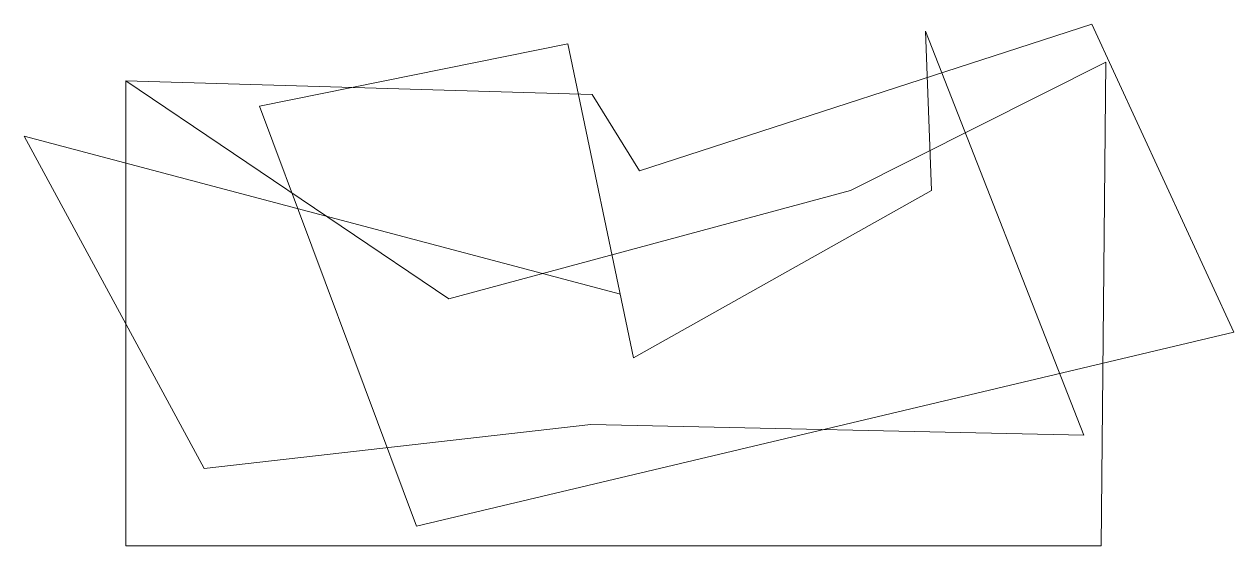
# Model space of a CAD drawing. Header units: inches. Extents: x -376 to 672, y -114 to 338.
import ezdxf

# ---------------------------------------------------------------- set-up
doc = ezdxf.new("R2010")
doc.units = ezdxf.units.IN
doc.header["$MEASUREMENT"] = 0
doc.layers.get('0').update_dxf_attribs({"lineweight": 0})

msp = doc.modelspace()

# ---------------------------------------------------------------- linework, layer by layer
for p, q in [((157, 210.5), (549, 337.5)), ((549, 337.5), (672, 70.5)), ((410, 193.5), (405, 331.5)), ((405, 331.5), (542, -18.5)), ((-172, 266.5), (95, 320.5)), ((95, 320.5), (152, 48.5)), ((561, 304.5), (340, 193.5)), ((557, -114.5), (561, 304.5)), ((-288, 288.5), (-288, -114.5)), ((-8, 99.5), (-288, 288.5)), ((-288, 288.5), (116, 276.5)), ((116, 276.5), (157, 210.5)), ((-36, -97.5), (-172, 266.5)), ((-220, -47.5), (-376, 240.5)), ((-376, 240.5), (140.5, 103.5)), ((340, 193.5), (-8, 99.5)), ((152, 48.5), (410, 193.5)), ((672, 70.5), (-36, -97.5)), ((115, -9.5), (-220, -47.5)), ((542, -18.5), (115, -9.5)), ((-288, -114.5), (557, -114.5))]:
    msp.add_line(p, q)

doc.saveas('drawing.dxf')
